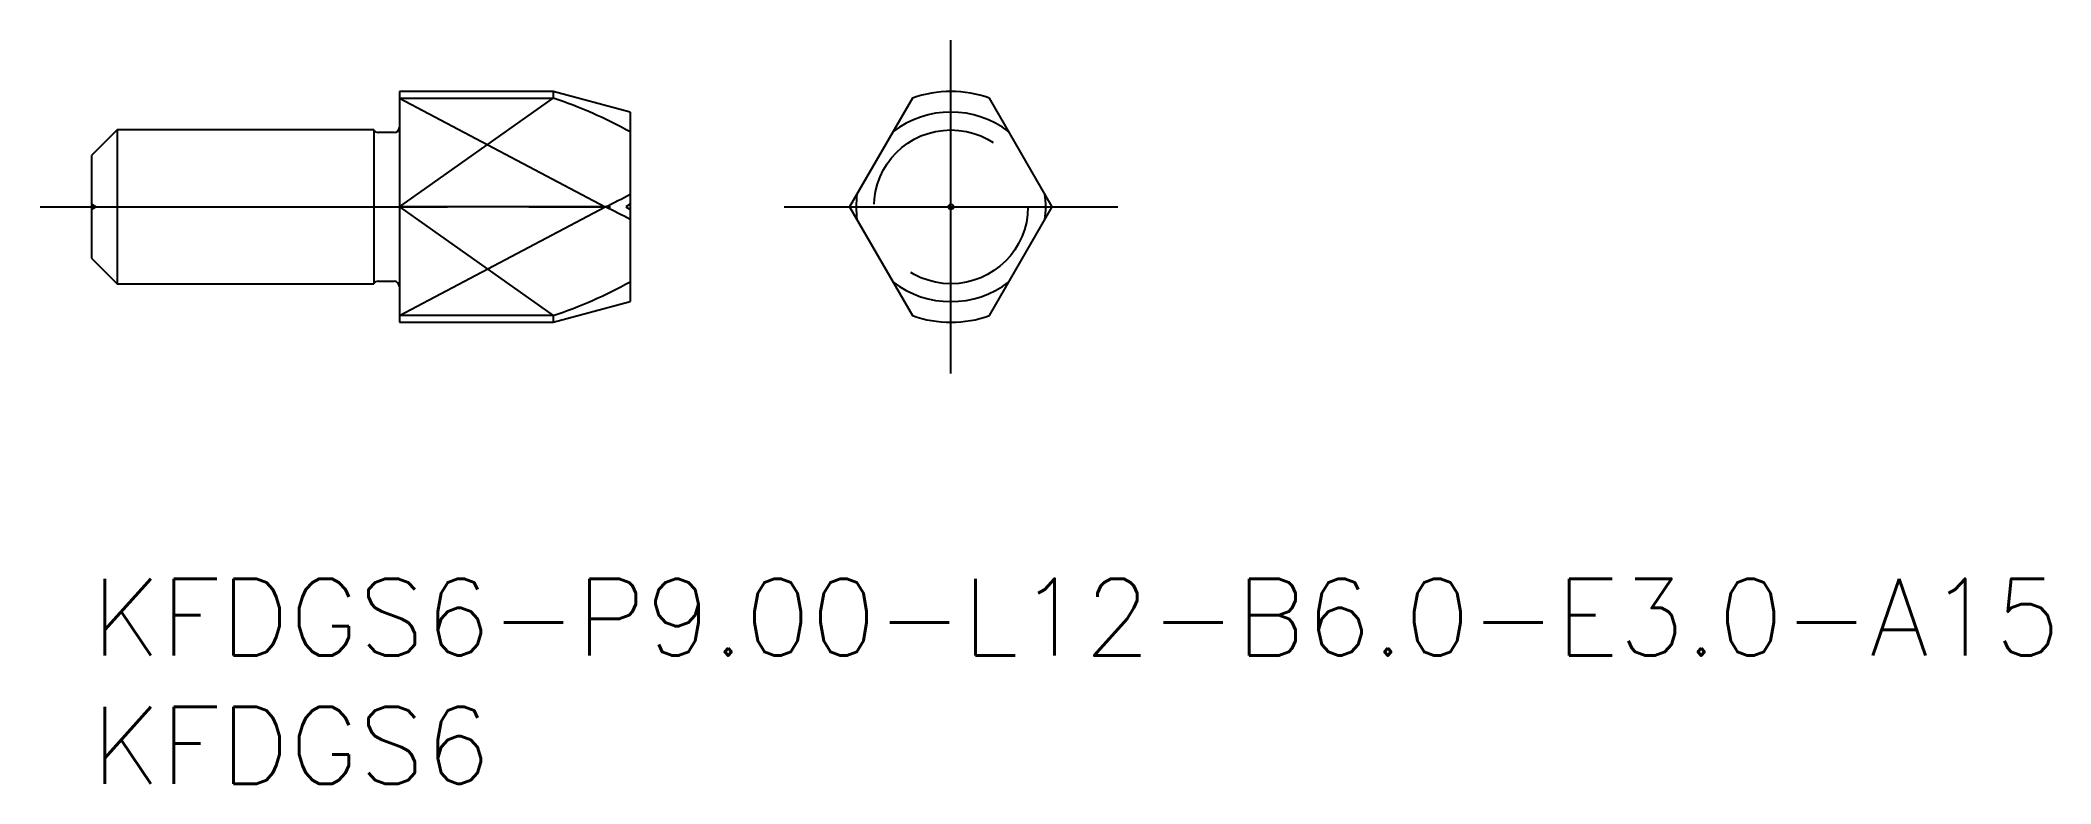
# Model space of a CAD drawing. Extents: x -2 to 76.4, y -8 to 21.
import ezdxf

# ---------------------------------------------------------------- set-up
doc = ezdxf.new("R2010")
doc.units = 0
doc.header["$LTSCALE"] = 0.5
doc.linetypes.add('CENTER', pattern=[50.8, 31.75, -6.35, 6.35, -6.35])
doc.linetypes.add('DASHED', pattern=[19.05, 12.7, -6.35])
for name, color, linetype in [('MSM_CENTER', 1, 'CENTER'), ('MSM_CONTINUOUS', 7, 'CONTINUOUS'), ('MSM_DASHED', 4, 'DASHED'), ('MSM_NARROW', 5, 'CONTINUOUS'), ('MSM_PART_NUMBER', 7, 'CONTINUOUS')]:
    doc.layers.add(name, color=color, linetype=linetype)
doc.styles.get("Standard").update_dxf_attribs({"font": 'txt.shx', "height": 1, "bigfont": 'bigfont.shx'})

# ---------------------------------------------------------------- blocks, each defined once
blk = doc.blocks.new('*U17')
at = {"layer": 'MSM_PART_NUMBER'}
blk.add_text('KFDGS6-P9.00-L12-B6.0-E3.0-A15', height=3, dxfattribs=at).set_placement((0, -3))
blk = doc.blocks.new('*U18')
at = {"layer": 'MSM_PART_NUMBER'}
blk.add_text('KFDGS6', height=3, dxfattribs=at).set_placement((0, -8))

msp = doc.modelspace()

# ---------------------------------------------------------------- linework, layer by layer
at = {"layer": 'MSM_CENTER'}
for p, q in [((33.5, 8), (33.5, 21)), ((-2, 14.5), (23, 14.5)), ((27, 14.5), (40, 14.5))]:
    msp.add_line(p, q, dxfattribs=at)
at = {"layer": 'MSM_CONTINUOUS'}
for p, q in [((12, 19), (12, 10)), ((18, 19), (12, 19)), ((21, 18.196), (18, 19)), ((18, 19), (18, 18.743)), ((12, 18.743), (18, 18.743)), ((21, 18.196), (21, 10.804)), ((32, 18.743), (29.551, 14.5)), ((37.449, 14.5), (35, 18.743)), ((1, 17.5), (0, 16.5)), ((11, 17.5), (1, 17.5)), ((1, 17.5), (1, 11.5)), ((11, 17.5), (11, 11.5)), ((11.8, 17.4), (11.173, 17.4)), ((0, 16.5), (0, 12.5)), ((20.028, 14.5), (12, 14.5)), ((29.551, 14.5), (32, 10.257)), ((35, 10.257), (37.449, 14.5)), ((0, 12.5), (1, 11.5)), ((1, 11.5), (11, 11.5)), ((11.173, 11.6), (11.8, 11.6)), ((18, 10.257), (12, 10.257)), ((18, 10), (21, 10.804)), ((18, 10.257), (18, 10)), ((12, 10), (18, 10))]:
    msp.add_line(p, q, dxfattribs=at)
msp.add_circle((33.5, 14.5), 0.1, dxfattribs=at)
for centre, radius, start, end in [((33.5, 14.5), 4.5, 70.52878, 109.47122), ((11.967, 0.951), 18.786, 61.2595, 71.26731), ((33.5, 14.5), 3.696, 52.27375, 127.72625), ((11.173, 17.6), 0.2, 210, 270), ((11.8, 17.6), 0.2, 270, 0), ((11.967, 31.469), 18.786, 295.41044, 298.7405), ((33.5, 14.5), 3.696, 172.27375, 187.72625), ((33.5, 14.5), 3.696, 352.27375, 7.72625), ((11.967, -2.469), 18.786, 61.2595, 64.58956), ((11.173, 11.4), 0.2, 90, 150), ((11.8, 11.4), 0.2, 0, 90), ((11.967, 28.049), 18.786, 288.73269, 298.7405), ((33.5, 14.5), 3.696, 232.27375, 307.72625), ((33.5, 14.5), 4.5, 250.52878, 289.47122)]:
    msp.add_arc(centre, radius, start, end, dxfattribs=at)
at = {"layer": 'MSM_DASHED'}
for p, q in [((0.173, 14.5), (0, 14.6)), ((0, 14.4), (0.173, 14.5)), ((21, 14.6), (20.827, 14.5)), ((20.827, 14.5), (21, 14.4))]:
    msp.add_line(p, q, dxfattribs=at)
msp.add_circle((33.5, 14.5), 3, dxfattribs=at)
at = {"layer": 'MSM_NARROW'}
for p, q in [((12, 18.743), (20.028, 14.5)), ((12, 14.5), (18, 18.743)), ((12, 10.257), (20.028, 14.5)), ((12, 14.5), (18, 10.257))]:
    msp.add_line(p, q, dxfattribs=at)

# ---------------------------------------------------------------- block references
at = {"layer": 'MSM_CONTINUOUS'}
for name in ['*U17', '*U18']:
    msp.add_blockref(name, (0, 0), dxfattribs=at)

doc.saveas('drawing.dxf')
